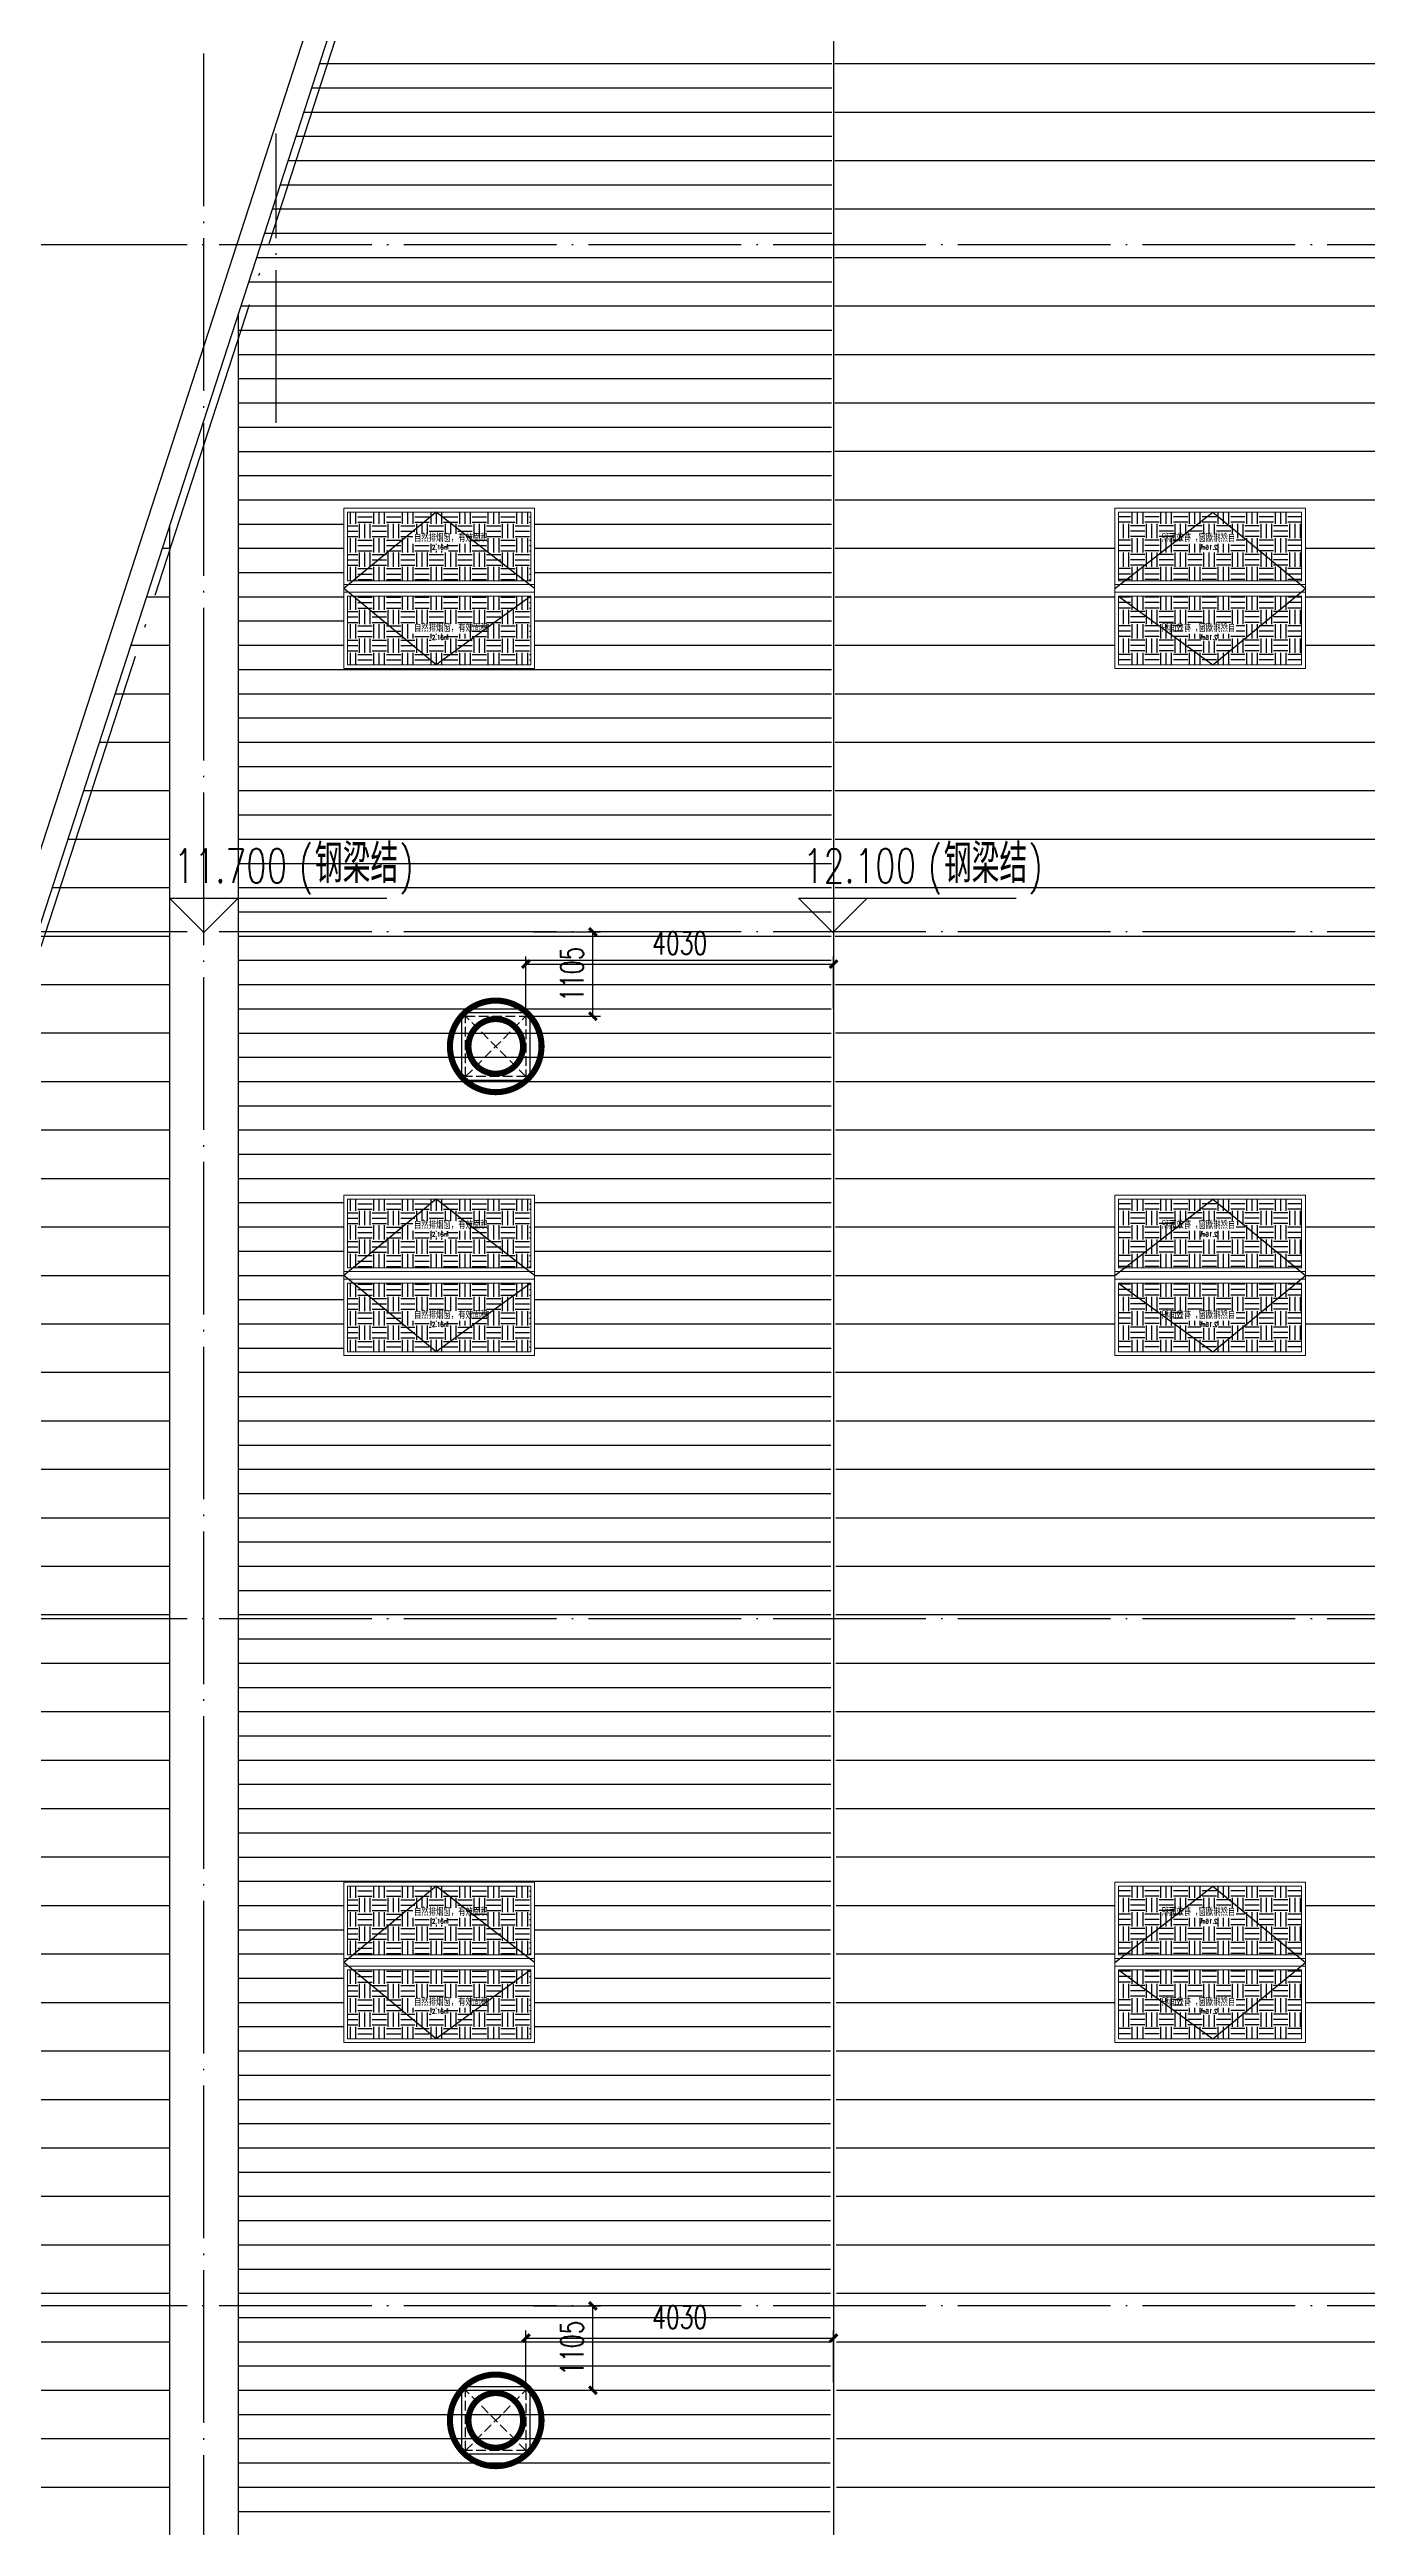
# Model space of a CAD drawing. Extents: x -555607 to 460190, y 498714 to 1664455.
# Drawn here: x 254525 to 271779, y 765930 to 798379 of the extents above; entities that cross this region are included whole.
import ezdxf

# ---------------------------------------------------------------- set-up
doc = ezdxf.new("R2010")
doc.units = 0
doc.header["$LTSCALE"] = 1000
doc.header["$MEASUREMENT"] = 0
for name, pattern in [('DASH', [0.35, 0.25, -0.1]), ('DOTE', [2.42, 2, -0.2, 0.02, -0.2]), ('HIDDEN', [9.525, 6.35, -3.175])]:
    doc.linetypes.add(name, pattern=pattern)
doc.layers.get('Defpoints').update_dxf_attribs({"color": 210})
for name, color, linetype in [('A-AXIS-DOTE', 14, 'DOTE'), ('A-AXIS-DP', 126, 'Continuous'), ('A-AXIS-SYMB', 3, 'Continuous'), ('A-HATCH-2', 251, 'Continuous'), ('A-LIN-V', 9, 'Continuous'), ('A-SFCE', 30, 'Continuous'), ('A-WINDOW', 8, 'Continuous'), ('SPACE', 7, 'Continuous'), ('SPACE_HATCH', 8, 'Continuous'), ('参考线', 8, 'Continuous'), ('外框', 1, 'HIDDEN'), ('暖通', 7, 'Continuous')]:
    doc.layers.add(name, color=color, linetype=linetype)
doc.layers.add('成型线', color=3, linetype='Continuous', lineweight=18)
doc.styles.add('_TCH_DIM', font='SIMPLEX', dxfattribs={"bigfont": 'GBCBIG'})
doc.styles.add('_TCH_DIM_T3', font='SIMPLEX', dxfattribs={"width": 0.705882, "bigfont": 'GBCBIG'})
doc.styles.add('_TCH_SPACE', font='SIMPLEX', dxfattribs={"height": 5, "bigfont": 'GBCBIG'})
doc.dimstyles.new('_TCH_ARCH&&100', dxfattribs={"dimtxt": 297.5, "dimasz": 100, "dimexe": 100, "dimexo": 100, "dimgap": 126.25, "dimtad": 1, "dimdec": 0, "dimzin": 0, "dimdsep": 46, "dimtxsty": '_TCH_DIM_T3', "dimblk": 'ARCHTICK', "dimcen": 0.09, "dimclrt": 7, "dimazin": 2, "dimtfac": 1, "dimtdec": 0, "dimtix": 1, "dimtmove": 2, "dimatfit": 3, "dimfxl": 100, "dimtolj": 1, "dimtzin": 0, "dimarcsym": 0})
pattern_1 = [(180, (0, 0), (-6e-14, -635), [])]
pattern_2 = [(0, (0, 0), (187.5, 187.5), [187.5, -187.5]), (0, (0, 70.31), (187.5, 187.5), [187.5, -187.5]), (0, (0, 140.62), (187.5, 187.5), [187.5, -187.5]), (90, (23.44, 164.06), (-187.5, 187.5), [187.5, -187.5]), (90, (93.75, 164.06), (-187.5, 187.5), [187.5, -187.5]), (90, (164.06, 164.06), (-187.5, 187.5), [187.5, -187.5])]

# ---------------------------------------------------------------- blocks, each defined once
blk = doc.blocks.new('44')
blk.add_wipeout([(277446, 745270), (279946, 745270), (279946, 747370), (277446, 747370)]).dxf.layer = '参考线'
at = {"layer": 'SPACE_HATCH'}
h = blk.add_hatch(dxfattribs=at)
h.set_pattern_fill('土壤', color=250, scale=50, style=0)
h.set_pattern_definition(pattern_2)
h.paths.add_polyline_path([(277496, 746420), (279896, 746420), (279896, 747320), (277496, 747320)])
h.paths.add_polyline_path([(278352, 746904), (279057, 746904), (279057, 747034), (278352, 747034)])
h.paths.add_polyline_path([(278591, 746811), (278817, 746811), (278817, 746895), (278591, 746895)])
h = blk.add_hatch(dxfattribs=at)
h.set_pattern_fill('土壤', color=250, scale=50, style=0)
h.set_pattern_definition(pattern_2)
h.paths.add_polyline_path([(277496, 746220), (279896, 746220), (279896, 745320), (277496, 745320)])
h.paths.add_polyline_path([(278352, 745724), (279057, 745724), (279057, 745854), (278352, 745854)])
h.paths.add_polyline_path([(278591, 745631), (278817, 745631), (278817, 745715), (278591, 745715)])
at = {"layer": '外框', "color": 250}
for points in [[(279946, 746320), (278658, 747320), (277446, 746320)], [(279896, 746220), (278658, 745320), (277446, 746320)]]:
    blk.add_lwpolyline(points, dxfattribs=at)
at = {"layer": '成型线', "color": 8}
for p, q in [((279946, 745270), (279946, 747370)), ((277446, 746370), (279946, 746370)), ((277496, 746420), (279896, 746420)), ((277446, 746270), (279946, 746270)), ((277496, 746220), (279896, 746220))]:
    blk.add_line(p, q, dxfattribs=at)
for points in [[(279946, 745270), (277446, 745270), (277446, 747370), (279946, 747370)], [(277496, 746420), (277496, 747320), (279896, 747320), (279896, 746420)], [(279896, 746220), (279896, 745320), (277496, 745320), (277496, 746220)]]:
    blk.add_lwpolyline(points, dxfattribs=at)
at = {"layer": 'SPACE', "color": 250, "style": '_TCH_SPACE'}
for p in [(278365, 746930), (278365, 745750)]:
    blk.add_text('自然排烟窗，有效面积', height=96.5, dxfattribs=at).set_placement(p)
at = {"layer": 'SPACE', "color": 250, "style": '_TCH_SPACE', "width": 0.705882}
for s, height, p in [('2.16m', 59.5, (278600, 746828)), ('2', 29.8, (278792, 746863)), ('2.16m', 59.5, (278600, 745648)), ('2', 29.8, (278792, 745683))]:
    blk.add_text(s, height=height, dxfattribs=at).set_placement(p)
blk = doc.blocks.new('nr3453464')
at = {"layer": 'A-LIN-V'}
blk.add_blockref('44', (14050, 72000), dxfattribs=at)
at = {"layer": 'A-LIN-V', "xscale": -0.9999999999999998}
blk.add_blockref('44', (581542, 72000), dxfattribs=at)
blk = doc.blocks.new('242343243')
at = {"layer": 'A-WINDOW'}
for p in [(-33116, -27000), (-33116, -36000), (-33116, -45000)]:
    blk.add_blockref('nr3453464', p, dxfattribs=at)
blk = doc.blocks.new('fengji')
at = {"layer": '暖通', "color": 7, "linetype": 'DASH', "ltscale": 0.5}
for p, q in [((-395, 395), (395, -395)), ((395, 395), (-395, -395))]:
    blk.add_line(p, q, dxfattribs=at)
at = {"layer": '暖通', "color": 7, "const_width": 79.8}
for points in [[(0, -600, -1), (0, 600, -1)], [(0, -600, 1), (0, 600, 1)]]:
    blk.add_lwpolyline(points, format="xyb", dxfattribs=at)
at = {"layer": '暖通', "color": 7, "ltscale": 0.5}
blk.add_lwpolyline([(-445, 445), (445, 445), (445, -445), (-445, -445)], close=True, dxfattribs=at)
at = {"layer": '暖通', "color": 7, "linetype": 'DASH', "const_width": 79.8}
for points in [[(0, -358, -1), (0, 358, -1)], [(0, -358, 1), (0, 358, 1)]]:
    blk.add_lwpolyline(points, format="xyb", dxfattribs=at)
at = {"layer": '暖通', "color": 7, "linetype": 'DASH', "ltscale": 0.5}
blk.add_lwpolyline([(-395, 395), (395, 395), (395, -395), (-395, -395)], close=True, dxfattribs=at)
blk = doc.blocks.new('_ArchTick')
at = {"color": 0, "linetype": 'ByBlock', "const_width": 0.4}
blk.add_lwpolyline([(-0.5, -0.5), (0.5, 0.5)], dxfattribs=at)
blk = doc.blocks.new('*D659')
at = {"layer": 'A-AXIS-DP', "color": 0, "lineweight": -2, "transparency": 16777216}
for p, q in [((260766, 785815), (260766, 786498)), ((260766, 786398), (264796, 786398)), ((264796, 785815), (264796, 786498))]:
    blk.add_line(p, q, dxfattribs=at)
at = {"layer": 'Defpoints', "color": 0, "transparency": 16777216}
for p in [(264796, 786398), (260766, 785715), (264796, 785715)]:
    blk.add_point(p, dxfattribs=at)
at = {"layer": 'A-AXIS-DP', "color": 0, "lineweight": -2, "transparency": 16777216, "xscale": 100, "yscale": 100, "zscale": 100, "rotation": 180}
blk.add_blockref('_ArchTick', (260766, 786398), dxfattribs=at)
at = {"layer": 'A-AXIS-DP', "color": 0, "lineweight": -2, "transparency": 16777216, "xscale": 100, "yscale": 100, "zscale": 100}
blk.add_blockref('_ArchTick', (264796, 786398), dxfattribs=at)
at = {"layer": 'A-AXIS-DP', "color": 7, "transparency": 16777216, "insert": (262781, 786673), "char_height": 297.5, "attachment_point": 5, "style": '_TCH_DIM_T3'}
blk.add_mtext('\\A1;4030', dxfattribs=at)
blk = doc.blocks.new('*D660')
at = {"layer": 'A-AXIS-DP', "color": 0, "lineweight": -2, "transparency": 16777216}
for p, q in [((260866, 786820), (261745, 786820)), ((261645, 785715), (261645, 786820)), ((260866, 785715), (261745, 785715))]:
    blk.add_line(p, q, dxfattribs=at)
at = {"layer": 'Defpoints', "color": 0, "transparency": 16777216}
for p in [(260766, 786820), (261645, 786820), (260766, 785715)]:
    blk.add_point(p, dxfattribs=at)
at = {"layer": 'A-AXIS-DP', "color": 0, "lineweight": -2, "transparency": 16777216, "xscale": 100, "yscale": 100, "zscale": 100}
for p, rotation in [((261645, 786820), 90), ((261645, 785715), 270)]:
    blk.add_blockref('_ArchTick', p, dxfattribs=dict(at, rotation=rotation))
at = {"layer": 'A-AXIS-DP', "color": 7, "transparency": 16777216, "insert": (261370, 786267), "char_height": 297.5, "attachment_point": 5, "rotation": 90, "style": '_TCH_DIM_T3'}
blk.add_mtext('\\A1;1105', dxfattribs=at)
blk = doc.blocks.new('*D677')
at = {"layer": 'A-AXIS-DP', "color": 0, "lineweight": -2, "transparency": 16777216}
for p, q in [((260766, 767815), (260766, 768498)), ((260766, 768398), (264796, 768398)), ((264796, 767815), (264796, 768498))]:
    blk.add_line(p, q, dxfattribs=at)
at = {"layer": 'Defpoints', "color": 0, "transparency": 16777216}
for p in [(264796, 768398), (260766, 767715), (264796, 767715)]:
    blk.add_point(p, dxfattribs=at)
at = {"layer": 'A-AXIS-DP', "color": 0, "lineweight": -2, "transparency": 16777216, "xscale": 100, "yscale": 100, "zscale": 100, "rotation": 180}
blk.add_blockref('_ArchTick', (260766, 768398), dxfattribs=at)
at = {"layer": 'A-AXIS-DP', "color": 0, "lineweight": -2, "transparency": 16777216, "xscale": 100, "yscale": 100, "zscale": 100}
blk.add_blockref('_ArchTick', (264796, 768398), dxfattribs=at)
at = {"layer": 'A-AXIS-DP', "color": 7, "transparency": 16777216, "insert": (262781, 768673), "char_height": 297.5, "attachment_point": 5, "style": '_TCH_DIM_T3'}
blk.add_mtext('\\A1;4030', dxfattribs=at)
blk = doc.blocks.new('*D678')
at = {"layer": 'A-AXIS-DP', "color": 0, "lineweight": -2, "transparency": 16777216}
for p, q in [((260866, 768820), (261745, 768820)), ((261645, 767715), (261645, 768820)), ((260866, 767715), (261745, 767715))]:
    blk.add_line(p, q, dxfattribs=at)
at = {"layer": 'Defpoints', "color": 0, "transparency": 16777216}
for p in [(260766, 768820), (261645, 768820), (260766, 767715)]:
    blk.add_point(p, dxfattribs=at)
at = {"layer": 'A-AXIS-DP', "color": 0, "lineweight": -2, "transparency": 16777216, "xscale": 100, "yscale": 100, "zscale": 100}
for p, rotation in [((261645, 768820), 90), ((261645, 767715), 270)]:
    blk.add_blockref('_ArchTick', p, dxfattribs=dict(at, rotation=rotation))
at = {"layer": 'A-AXIS-DP', "color": 7, "transparency": 16777216, "insert": (261370, 768267), "char_height": 297.5, "attachment_point": 5, "rotation": 90, "style": '_TCH_DIM_T3'}
blk.add_mtext('\\A1;1105', dxfattribs=at)
blk = doc.blocks.new('2312321321')
at = {"layer": '暖通', "rotation": 180}
for p in [(260370.8, 785320), (260370.8, 767320)]:
    blk.add_blockref('fengji', p, dxfattribs=at)
at = {"layer": 'A-AXIS-DP'}
for p1, p2, distance, picture, middle in [((260765.8, 785715), (264795.8, 785715), 682.9, '*D659', (262780.8, 786672.9)), ((260765.8, 785715), (260765.8, 786820), -879.2, '*D660', (261370, 786267.5)), ((260765.8, 767715), (264795.8, 767715), 682.9, '*D677', (262780.8, 768672.9)), ((260765.8, 767715), (260765.8, 768820), -879.2, '*D678', (261370, 768267.5))]:
    dim = blk.add_aligned_dim(p1=p1, p2=p2, distance=distance, dimstyle='_TCH_ARCH&&100', dxfattribs=at)
    dim.commit()
    dim.dimension.update_dxf_attribs({"geometry": picture, "text_midpoint": middle})

msp = doc.modelspace()

# ---------------------------------------------------------------- hatches: boundary and pattern name
at = {"layer": 'A-HATCH-2'}
h = msp.add_hatch(dxfattribs=at)
h.set_pattern_fill('ANSI31', color=250, scale=400, angle=135)
h.set_pattern_definition(pattern_1)
h.paths.add_polyline_path([(272595.8, 832220), (269102, 832220), (265289.6, 820470.1), (264795.8, 818948.4), (264850.6, 746374.3), (264795.8, 741420), (272595.8, 741420)])
h = msp.add_hatch(dxfattribs=at)
h.set_pattern_fill('ANSI31', color=250, scale=200, angle=135)
h.set_pattern_definition([(180, (0, 0), (-3e-14, -317.5), [])])
h.paths.add_polyline_path([(256995.8, 794908.6), (264795.8, 818948.4), (264795.8, 830430), (264741, 746374.3), (264795.8, 741420), (256995.8, 741420)])
h = msp.add_hatch(dxfattribs=at)
h.set_pattern_fill('ANSI31', color=250, scale=400, angle=135)
h.set_pattern_definition(pattern_1)
h.paths.add_polyline_path([(256095.8, 792134.8), (251476.8, 777898.9), (251500.6, 746374.3), (251445.8, 741420), (256095.8, 741420)])

# ---------------------------------------------------------------- linework, layer by layer
at = {"layer": 'A-AXIS-DOTE', "color": 250}
for p, q in [((256545.8, 735826), (256545.8, 841482.3)), ((257495.8, 793490), (257495.8, 797280)), ((355545.8, 795820), (237953.6, 795820)), ((355545.8, 786820), (237953.6, 786820)), ((355545.8, 777820), (237953.6, 777820)), ((355545.8, 768820), (237953.6, 768820))]:
    msp.add_line(p, q, dxfattribs=at)
at = {"layer": 'A-AXIS-DOTE', "color": 250, "ltscale": 2}
msp.add_lwpolyline([(243958.3, 754402.6), (270444.8, 836034.7)], dxfattribs=at)
at = {"layer": 'A-AXIS-SYMB', "color": 8}
for p, q in [((256545.8, 786811.6), (256095.8, 787261.6)), ((256095.8, 787261.6), (258945.8, 787261.6)), ((256545.8, 786811.6), (256995.8, 787261.6)), ((264787.4, 786811.6), (264337.4, 787261.6)), ((264337.4, 787261.6), (267187.4, 787261.6)), ((264787.4, 786811.6), (265237.4, 787261.6))]:
    msp.add_line(p, q, dxfattribs=at)
at = {"layer": 'A-LIN-V', "color": 8}
for points in [[(256995.8, 794908.6), (256995.8, 741420)], [(256095.8, 792134.8), (256095.8, 741420)]]:
    msp.add_lwpolyline(points, dxfattribs=at)
at = {"layer": 'A-SFCE', "color": 8}
for p, q in [((245751.5, 760253.2), (269102, 832220)), ((264795.8, 818948.4), (264795.8, 741420))]:
    msp.add_line(p, q, dxfattribs=at)
msp.add_lwpolyline([(246045.9, 759320), (245445.8, 759320), (245445.8, 760283.3), (268883.9, 832520), (355945.8, 832520)], dxfattribs=at)

# ---------------------------------------------------------------- texts
at = {"layer": 'A-AXIS-SYMB', "color": 8, "style": '_TCH_DIM', "width": 0.705882}
for s, height, p in [('11.700', 446.25, (256155, 787461.6)), ('(', 446.2, (257790, 787461.6)), (')', 446.2, (259105.9, 787461.6)), ('12.100', 446.25, (264396.6, 787461.6)), ('(', 446.2, (266031.6, 787461.6)), (')', 446.2, (267347.5, 787461.6))]:
    msp.add_text(s, height=height, dxfattribs=at).set_placement(p)
at = {"layer": 'A-AXIS-SYMB', "color": 8, "style": '_TCH_DIM'}
for p in [(258000, 787461.6), (266241.6, 787461.6)]:
    msp.add_text('钢梁结', height=506.38, dxfattribs=at).set_placement(p)

# ---------------------------------------------------------------- next in the draw order: block references
at = {"layer": 'A-WINDOW'}
msp.add_blockref('242343243', (0, 0), dxfattribs=at)

# ---------------------------------------------------------------- next in the draw order: block references
at = {"layer": '暖通', "color": 7}
msp.add_blockref('2312321321', (0, 0), dxfattribs=at)

doc.saveas('drawing.dxf')
